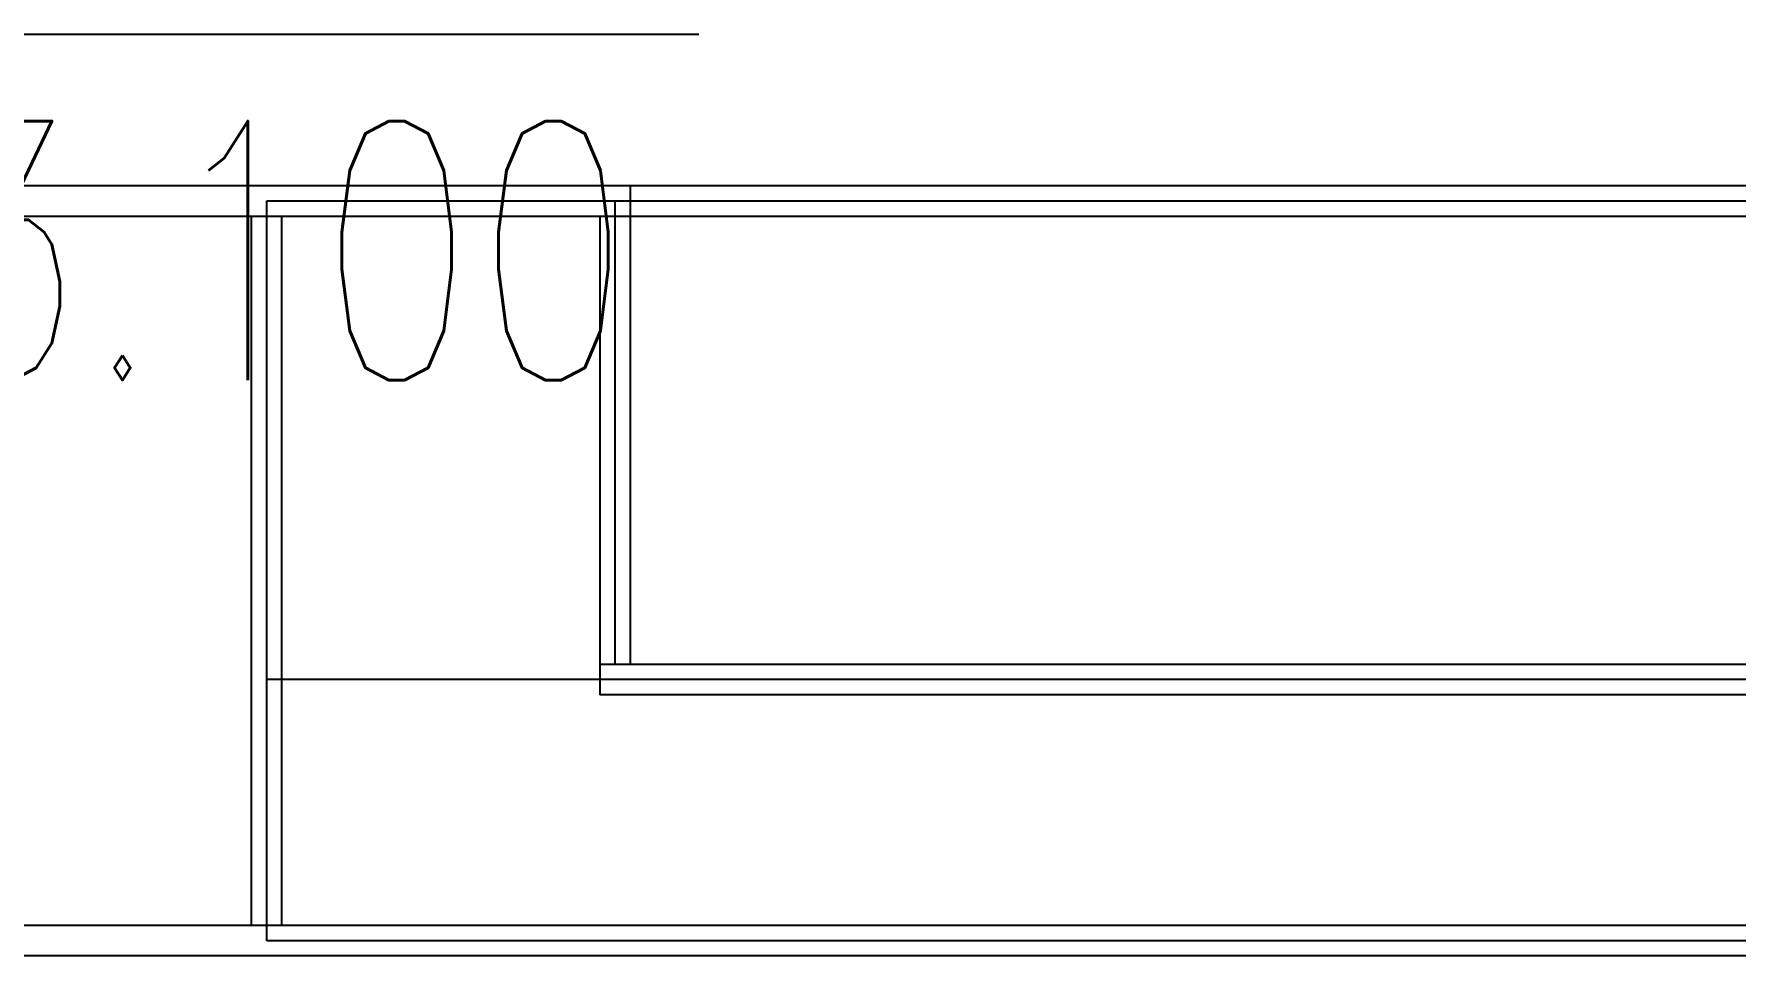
# Model space of a CAD drawing. Header units: metres. Extents: x -170 to 1091, y -90 to 504.
# Drawn here: x 238.27 to 257.81, y 34.35 to 44.94 of the extents above; entities that cross this region are included whole.
import ezdxf

# ---------------------------------------------------------------- set-up
doc = ezdxf.new("R2010")
doc.units = ezdxf.units.M
doc.linetypes.add('CENTER2', pattern=[28.575, 19.05, -3.175, 3.175, -3.175])
doc.layers.add('DIM_COOR', color=3, linetype='CONTINUOUS')
doc.layers.add('PUB_TEXT', color=7, linetype='CONTINUOUS')
doc.layers.add('EQPT', color=7, linetype='CONTINUOUS', lineweight=40)
doc.styles.add('_TCH_DIM', font='SIMPLEX', dxfattribs={"bigfont": 'GBCBIG'})

msp = doc.modelspace()

# ---------------------------------------------------------------- linework, layer by layer
at = {"color": 0, "lineweight": -2}
for p, q in [((232.765, 43.2, 0), (274.115, 43.2, 0)), ((245.115, 43.2, 0), (245.115, 37.7, 0)), ((233.115, 42.85, 0), (273.765, 42.85, 0)), ((241.115, 34.7, 0), (241.115, 42.85, 0)), ((244.765, 42.85, 0), (244.765, 37.35, 0)), ((274.115, 37.7, 0), (244.765, 37.7, 0)), ((274.115, 37.35, 0), (244.765, 37.35, 0)), ((266.531, 34.7, 0), (233.115, 34.7, 0)), ((274.115, 34.35, 0), (232.765, 34.35, 0))]:
    msp.add_line(p, q, dxfattribs=at)
at = {"layer": 'DIM_COOR', "color": 3, "linetype": 'Continuous'}
msp.add_line((227.533, 44.941), (245.903, 44.941), dxfattribs=at)
at = {"layer": 'EQPT', "linetype": 'CENTER2', "lineweight": -2, "ltscale": 5}
for p, q in [((240.94, 34.525, 0), (240.94, 43.025, 0)), ((240.94, 43.025, 0), (273.94, 43.025, 0)), ((244.94, 43.025, 0), (244.94, 37.7, 0)), ((240.765, 34.7, 0), (240.765, 42.85, 0)), ((273.94, 37.525, 0), (240.94, 37.525, 0)), ((273.94, 34.525, 0), (240.94, 34.525, 0))]:
    msp.add_line(p, q, dxfattribs=at)

# ---------------------------------------------------------------- texts
at = {"layer": 'PUB_TEXT', "linetype": 'Continuous', "style": '_TCH_DIM', "width": 0.705882}
msp.add_text('B=223.100', height=2.975, dxfattribs=at).set_placement((229.203, 40.965))

doc.saveas('drawing.dxf')
